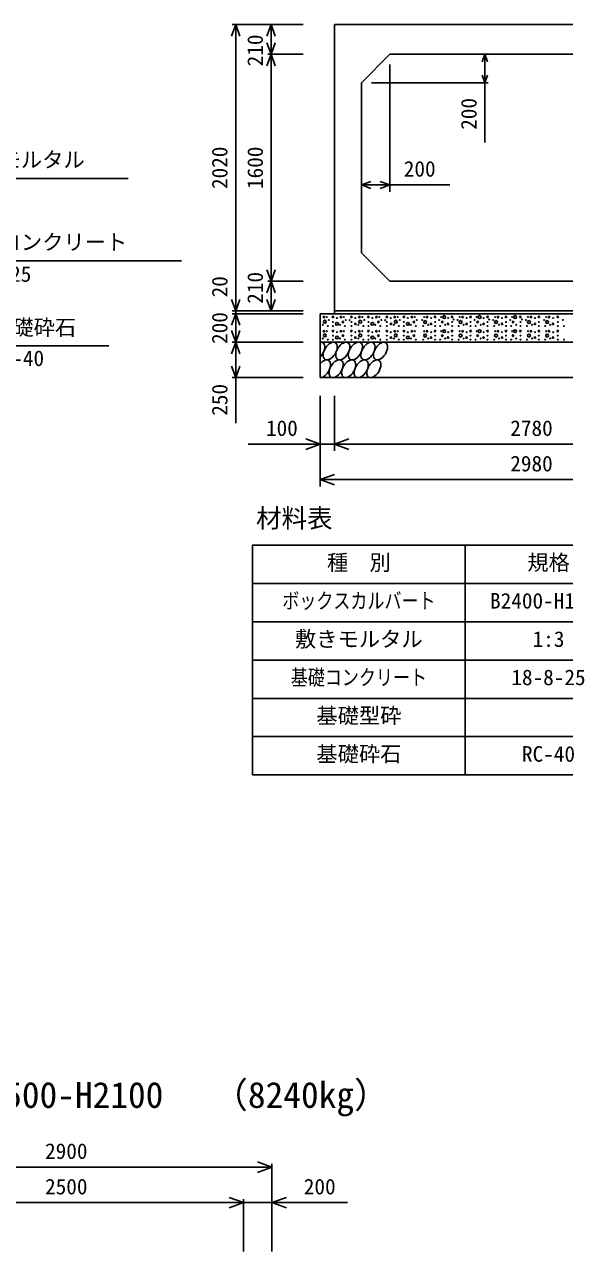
# Model space of a CAD drawing. Units: millimetres, scale not verified. Extents: x -100800 to 100800, y -35640 to 35640.
# Drawn here: x 60444 to 64251, y 9158 to 17810 of the extents above; entities that cross this region are included whole.
import ezdxf
from ezdxf.enums import TextEntityAlignment as Align

# ---------------------------------------------------------------- set-up
doc = ezdxf.new("R2010")
doc.units = ezdxf.units.MM
doc.header["$LTSCALE"] = 120
for name, color, linetype, lineweight in [('0-0_DIM', 7, 'Continuous', 25), ('0-2_HATCH', 6, 'Continuous', 25), ('0-3_HYO', 3, 'Continuous', 25), ('0-4_HYO2', 4, 'Continuous', 25), ('0-5_OUTLINE', 3, 'Continuous', 25), ('0-7_TXT', 7, 'Continuous', 25)]:
    doc.layers.add(name, color=color, linetype=linetype, lineweight=lineweight)
doc.styles.add('ＭＳ ゴシック', font='')
doc.styles.get('ＭＳ ゴシック').set_extended_font_data('MS Gothic')

msp = doc.modelspace()

# ---------------------------------------------------------------- linework, layer by layer
at = {"layer": '0-0_DIM'}
for p, q in [((61909, 17810.3), (62409.1, 17810.3)), ((61933, 17810.3), (61933, 15790.3)), ((62183, 17810.3), (62183, 17600.3)), ((62159, 17600.3), (62409.1, 17600.3)), ((62183, 16000.3), (62183, 17600.3)), ((63689.5, 17600.3), (63689.5, 17400.3)), ((63019.1, 17528.3), (63019.1, 16631.7)), ((62891.1, 17400.3), (63713.5, 17400.3)), ((63689.5, 16979.5), (63689.5, 17400.3)), ((59869, 16724.2), (61174.7, 16724.2)), ((62819.1, 16679.7), (63019.1, 16679.7)), ((63443.2, 16679.7), (63019.1, 16679.7)), ((59781.3, 16143.1), (61550.3, 16143.1)), ((62159, 16000.3), (62409.1, 16000.3)), ((62183, 16000.3), (62183, 15790.3)), ((61909, 15790.3), (62409.1, 15790.3)), ((61909, 15770.3), (62409.1, 15770.3)), ((61933, 15790.3), (61933, 15770.3)), ((61933, 15570.3), (61933, 15770.3)), ((59929.1, 15545.3), (61038, 15545.3)), ((61909, 15570.3), (62409.1, 15570.3)), ((61933, 15570.3), (61933, 15320.3)), ((61909, 15320.3), (62409.1, 15320.3)), ((61933, 14998.2), (61933, 15320.3)), ((62529.1, 14553.1), (62529.1, 15192.7)), ((62629.1, 14803.1), (62629.1, 15192.7)), ((62021.1, 14851.1), (62529.1, 14851.1)), ((62529.1, 14851.1), (62629.1, 14851.1)), ((62629.1, 14851.1), (65409.1, 14851.1)), ((62529.1, 14601.1), (65509.1, 14601.1)), ((59289.1, 9752.6), (62189.1, 9752.6)), ((62189.1, 9776.6), (62189.1, 9158)), ((61989.1, 9526.6), (61989.1, 9158)), ((62721.8, 9502.6), (62189.1, 9502.6))]:
    msp.add_line(p, q, dxfattribs=at)
for points in [[(61962.6, 17729.1), (61933, 17810.3), (61903.5, 17729.1)], [(62212.6, 17729.1), (62183, 17810.3), (62153.5, 17729.1)], [(62212.6, 17681.5), (62183, 17600.3), (62153.5, 17681.5)], [(62212.6, 17519.1), (62183, 17600.3), (62153.5, 17519.1)], [(63669.8, 17546.2), (63689.5, 17600.3), (63709.2, 17546.2)], [(63669.8, 17454.4), (63689.5, 17400.3), (63709.2, 17454.4)], [(62886.8, 16704.3), (62819.1, 16679.7), (62886.8, 16655)], [(62951.4, 16704.3), (63019.1, 16679.7), (62951.4, 16655)], [(62212.6, 16081.5), (62183, 16000.3), (62153.5, 16081.5)], [(62212.6, 15919.1), (62183, 16000.3), (62153.5, 15919.1)], [(61962.6, 15871.5), (61933, 15790.3), (61903.5, 15871.5)], [(62212.6, 15871.5), (62183, 15790.3), (62153.5, 15871.5)], [(61962.6, 15689.1), (61933, 15770.3), (61903.5, 15689.1)], [(61962.6, 15651.5), (61933, 15570.3), (61903.5, 15651.5)], [(61962.6, 15489.1), (61933, 15570.3), (61903.5, 15489.1)], [(61962.6, 15401.5), (61933, 15320.3), (61903.5, 15401.5)], [(62427.6, 14888), (62529.1, 14851.1), (62427.6, 14814.1)], [(62730.6, 14814.1), (62629.1, 14851.1), (62730.6, 14888)], [(62630.6, 14564.1), (62529.1, 14601.1), (62630.6, 14638)], [(62087.6, 9715.7), (62189.1, 9752.6), (62087.6, 9789.6)], [(61887.6, 9465.7), (61989.1, 9502.6), (61887.6, 9539.6)], [(62290.6, 9465.7), (62189.1, 9502.6), (62290.6, 9539.6)], [(59289.1, 9502.6), (59489.1, 9502.6), (61989.1, 9502.6), (62189.1, 9502.6)]]:
    msp.add_lwpolyline(points, dxfattribs=at)
at = {"layer": '0-2_HATCH'}
for centre, radius in [((62555.1, 15747.5), 5), ((62576.2, 15747.5), 2.5), ((62619.1, 15748.4), 5), ((62675.1, 15747.5), 5), ((62696.2, 15747.5), 2.5), ((62749.1, 15748.4), 5), ((62805.1, 15747.5), 5), ((62826.2, 15747.5), 2.5), ((62869.1, 15748.4), 5), ((62925.1, 15747.5), 5), ((62946.2, 15747.5), 2.5), ((62999.1, 15748.4), 5), ((63055.1, 15747.5), 5), ((63076.2, 15747.5), 2.5), ((63119.1, 15748.4), 5), ((63175.1, 15747.5), 5), ((63196.2, 15747.5), 2.5), ((63262, 15747.5), 2.5), ((63283.1, 15747.5), 5), ((63339.1, 15748.4), 5), ((63382, 15747.5), 2.5), ((63403.1, 15747.5), 10), ((63459.1, 15748.4), 5), ((63512, 15747.5), 2.5), ((63533.1, 15747.5), 5), ((63589.1, 15748.4), 5), ((63632, 15747.5), 2.5), ((63653.1, 15747.5), 10), ((63709.1, 15748.4), 5), ((63762, 15747.5), 2.5), ((63783.1, 15747.5), 5), ((63839.1, 15748.4), 5), ((63882, 15747.5), 2.5), ((63903.1, 15747.5), 10), ((63941, 15748.4), 5), ((63993.9, 15747.5), 2.5), ((64014.9, 15747.5), 5), ((64071, 15748.4), 5), ((64121.9, 15747.5), 2.5), ((64142.9, 15747.5), 5), ((64203.9, 15748.4), 5), ((62548.1, 15692.3), 2.5), ((62561.7, 15714.5), 10), ((62583.2, 15684.4), 2.5), ((62590.2, 15726.5), 2.5), ((62619.1, 15712.5), 2.5), ((62619.1, 15684.4), 2.5), ((62647.1, 15699.3), 10), ((62647.1, 15740.5), 2.5), ((62668.1, 15692.3), 2.5), ((62689.2, 15712.5), 5), ((62703.2, 15684.4), 2.5), ((62710.2, 15726.5), 2.5), ((62736.7, 15725.6), 2.5), ((62749.1, 15712.5), 2.5), ((62749.1, 15684.4), 2.5), ((62777.1, 15699.3), 5), ((62777.1, 15740.5), 2.5), ((62798.1, 15692.3), 2.5), ((62811.7, 15714.5), 10), ((62833.2, 15684.4), 2.5), ((62840.2, 15726.5), 2.5), ((62869.1, 15712.5), 2.5), ((62869.1, 15684.4), 2.5), ((62897.1, 15699.3), 10), ((62897.1, 15740.5), 2.5), ((62918.1, 15692.3), 2.5), ((62939.2, 15712.5), 5), ((62953.2, 15684.4), 2.5), ((62960.2, 15726.5), 2.5), ((62986.7, 15725.6), 2.5), ((62999.1, 15712.5), 2.5), ((62999.1, 15684.4), 2.5), ((63027.1, 15699.3), 5), ((63027.1, 15740.5), 2.5), ((63048.1, 15692.3), 2.5), ((63061.7, 15714.5), 10), ((63083.2, 15684.4), 2.5), ((63090.2, 15726.5), 2.5), ((63119.1, 15712.5), 2.5), ((63119.1, 15684.4), 2.5), ((63147.1, 15699.3), 10), ((63147.1, 15740.5), 2.5), ((63168.1, 15692.3), 2.5), ((63189.2, 15712.5), 5), ((63203.2, 15684.4), 2.5), ((63210.2, 15726.5), 2.5), ((63248, 15726.5), 2.5), ((63255, 15684.4), 2.5), ((63269, 15712.5), 10), ((63290.1, 15692.3), 2.5), ((63311.1, 15699.3), 5), ((63311.1, 15740.5), 2.5), ((63339.1, 15712.5), 2.5), ((63339.1, 15684.4), 2.5), ((63368, 15726.5), 2.5), ((63375, 15684.4), 2.5), ((63389, 15712.5), 5), ((63410.1, 15692.3), 2.5), ((63431.1, 15699.3), 5), ((63431.1, 15740.5), 2.5), ((63459.1, 15712.5), 2.5), ((63459.1, 15684.4), 2.5), ((63470.5, 15730.8), 2.5), ((63498, 15726.5), 2.5), ((63505, 15684.4), 2.5), ((63519, 15712.5), 10), ((63540.1, 15692.3), 2.5), ((63561.1, 15699.3), 5), ((63561.1, 15740.5), 2.5), ((63589.1, 15712.5), 2.5), ((63589.1, 15684.4), 2.5), ((63618, 15726.5), 2.5), ((63625, 15684.4), 2.5), ((63639, 15712.5), 5), ((63660.1, 15692.3), 2.5), ((63681.1, 15699.3), 5), ((63681.1, 15740.5), 2.5), ((63709.1, 15712.5), 2.5), ((63709.1, 15684.4), 2.5), ((63720.5, 15730.8), 2.5), ((63748, 15726.5), 2.5), ((63755, 15684.4), 2.5), ((63769, 15712.5), 10), ((63790.1, 15692.3), 2.5), ((63811.1, 15699.3), 5), ((63811.1, 15740.5), 2.5), ((63839.1, 15712.5), 2.5), ((63839.1, 15684.4), 2.5), ((63868, 15726.5), 2.5), ((63875, 15684.4), 2.5), ((63889, 15712.5), 5), ((63910.1, 15692.3), 2.5), ((63941, 15712.5), 2.5), ((63941, 15684.4), 2.5), ((63952.3, 15730.8), 2.5), ((63979.8, 15726.5), 2.5), ((63986.8, 15684.4), 2.5), ((64000.9, 15712.5), 10), ((64021.9, 15692.3), 2.5), ((64042.9, 15699.3), 5), ((64042.9, 15740.5), 2.5), ((64071, 15712.5), 2.5), ((64071, 15684.4), 2.5), ((64107.9, 15726.5), 2.5), ((64114.9, 15684.4), 2.5), ((64128.9, 15712.5), 10), ((64150, 15692.3), 2.5), ((64171, 15699.3), 5), ((64171, 15740.5), 2.5), ((64203.9, 15712.5), 2.5), ((64203.9, 15684.4), 2.5), ((64240.8, 15726.5), 2.5), ((64247.8, 15684.4), 2.5), ((62548.1, 15596.2), 2.5), ((62555.1, 15647.5), 5), ((62561.7, 15618.4), 10), ((62576.2, 15647.5), 2.5), ((62583.2, 15588.4), 2.5), ((62619.1, 15648.4), 5), ((62619.1, 15616.4), 2.5), ((62619.1, 15588.4), 2.5), ((62647.1, 15603.2), 10), ((62647.1, 15640.5), 2.5), ((62668.1, 15596.2), 2.5), ((62675.1, 15647.5), 5), ((62689.2, 15616.4), 5), ((62696.2, 15647.5), 2.5), ((62703.2, 15588.4), 2.5), ((62749.1, 15648.4), 5), ((62749.1, 15616.4), 2.5), ((62749.1, 15588.4), 2.5), ((62777.1, 15603.2), 5), ((62777.1, 15640.5), 2.5), ((62798.1, 15596.2), 2.5), ((62805.1, 15647.5), 5), ((62811.7, 15618.4), 10), ((62826.2, 15647.5), 2.5), ((62833.2, 15588.4), 2.5), ((62869.1, 15648.4), 5), ((62869.1, 15616.4), 2.5), ((62869.1, 15588.4), 2.5), ((62897.1, 15603.2), 10), ((62897.1, 15640.5), 2.5), ((62918.1, 15596.2), 2.5), ((62925.1, 15647.5), 5), ((62939.2, 15616.4), 5), ((62946.2, 15647.5), 2.5), ((62953.2, 15588.4), 2.5), ((62999.1, 15648.4), 5), ((62999.1, 15616.4), 2.5), ((62999.1, 15588.4), 2.5), ((63027.1, 15603.2), 5), ((63027.1, 15640.5), 2.5), ((63048.1, 15596.2), 2.5), ((63055.1, 15647.5), 5), ((63061.7, 15618.4), 10), ((63076.2, 15647.5), 2.5), ((63083.2, 15588.4), 2.5), ((63119.1, 15648.4), 5), ((63119.1, 15616.4), 2.5), ((63119.1, 15588.4), 2.5), ((63147.1, 15603.2), 10), ((63147.1, 15640.5), 2.5), ((63168.1, 15596.2), 2.5), ((63175.1, 15647.5), 5), ((63189.2, 15616.4), 5), ((63196.2, 15647.5), 2.5), ((63203.2, 15588.4), 2.5), ((63255, 15588.4), 2.5), ((63269, 15616.4), 10), ((63262, 15647.5), 2.5), ((63283.1, 15647.5), 5), ((63290.1, 15596.2), 2.5), ((63311.1, 15603.2), 5), ((63311.1, 15640.5), 2.5), ((63339.1, 15648.4), 5), ((63339.1, 15616.4), 2.5), ((63339.1, 15588.4), 2.5), ((63375, 15588.4), 2.5), ((63382, 15647.5), 2.5), ((63389, 15616.4), 5), ((63403.1, 15647.5), 10), ((63410.1, 15596.2), 2.5), ((63431.1, 15603.2), 5), ((63431.1, 15640.5), 2.5), ((63459.1, 15648.4), 5), ((63459.1, 15616.4), 2.5), ((63459.1, 15588.4), 2.5), ((63505, 15588.4), 2.5), ((63519, 15616.4), 10), ((63512, 15647.5), 2.5), ((63533.1, 15647.5), 5), ((63540.1, 15596.2), 2.5), ((63561.1, 15603.2), 5), ((63561.1, 15640.5), 2.5), ((63589.1, 15648.4), 5), ((63589.1, 15616.4), 2.5), ((63589.1, 15588.4), 2.5), ((63625, 15588.4), 2.5), ((63632, 15647.5), 2.5), ((63639, 15616.4), 5), ((63653.1, 15647.5), 10), ((63660.1, 15596.2), 2.5), ((63681.1, 15603.2), 5), ((63681.1, 15640.5), 2.5), ((63709.1, 15648.4), 5), ((63709.1, 15616.4), 2.5), ((63709.1, 15588.4), 2.5), ((63755, 15588.4), 2.5), ((63769, 15616.4), 10), ((63762, 15647.5), 2.5), ((63783.1, 15647.5), 5), ((63790.1, 15596.2), 2.5), ((63811.1, 15603.2), 5), ((63811.1, 15640.5), 2.5), ((63839.1, 15648.4), 5), ((63839.1, 15616.4), 2.5), ((63839.1, 15588.4), 2.5), ((63875, 15588.4), 2.5), ((63882, 15647.5), 2.5), ((63889, 15616.4), 5), ((63903.1, 15647.5), 10), ((63910.1, 15596.2), 2.5), ((63941, 15648.4), 5), ((63941, 15616.4), 2.5), ((63941, 15588.4), 2.5), ((63986.8, 15588.4), 2.5), ((64000.9, 15616.4), 10), ((63993.9, 15647.5), 2.5), ((64014.9, 15647.5), 5), ((64021.9, 15596.2), 2.5), ((64042.9, 15603.2), 5), ((64042.9, 15640.5), 2.5), ((64071, 15648.4), 5), ((64071, 15616.4), 2.5), ((64071, 15588.4), 2.5), ((64114.9, 15588.4), 2.5), ((64128.9, 15616.4), 10), ((64121.9, 15647.5), 2.5), ((64142.9, 15647.5), 5), ((64150, 15596.2), 2.5), ((64171, 15603.2), 5), ((64171, 15640.5), 2.5), ((64203.9, 15648.4), 5), ((64203.9, 15616.4), 2.5), ((64203.9, 15588.4), 2.5), ((64247.8, 15588.4), 2.5)]:
    msp.add_circle(centre, radius, dxfattribs=at)
for centre in [(62599.5, 15507.8), (62688.2, 15507.8), (62776.9, 15507.8), (62865.6, 15507.8), (62954.3, 15507.8), (62641, 15382.8), (62729.7, 15382.8), (62818.4, 15382.8), (62907.1, 15382.8)]:
    msp.add_ellipse(centre, major_axis=(36.4, 58.9), ratio=0.5792, dxfattribs=at)
for centre, start_param, end_param in [((62510.8, 15507.8), 4.335544, 6.724593), ((62552.3, 15382.8), 3.496422, 7.58605)]:
    msp.add_ellipse(centre, major_axis=(36.4, 58.9), ratio=0.5792, start_param=start_param, end_param=end_param, dxfattribs=at)
at = {"layer": '0-3_HYO'}
for p, q in [((63551.6, 14138.6), (63551.6, 12518.6)), ((62051.6, 13868.6), (65986.6, 13868.6))]:
    msp.add_line(p, q, dxfattribs=at)
msp.add_lwpolyline([(62051.6, 12518.6), (65986.6, 12518.6), (65986.6, 14138.6), (62051.6, 14138.6)], close=True, dxfattribs=at)
at = {"layer": '0-4_HYO2'}
for p, q in [((62051.6, 13598.6), (65986.6, 13598.6)), ((62051.6, 13328.6), (65986.6, 13328.6)), ((62051.6, 13058.6), (65986.6, 13058.6)), ((62051.6, 12788.6), (65986.6, 12788.6))]:
    msp.add_line(p, q, dxfattribs=at)
at = {"layer": '0-5_OUTLINE'}
for p, q in [((62629.1, 15770.3), (62629.1, 17810.3)), ((63019.1, 17600.3), (62819.1, 17400.3)), ((63019.1, 17600.3), (65019.1, 17600.3)), ((62819.1, 16200.3), (62819.1, 17400.3)), ((63019.1, 16000.3), (62819.1, 16200.3)), ((65019.1, 16000.3), (63019.1, 16000.3)), ((62529.1, 15770.3), (62529.1, 15320.3)), ((62529.1, 15770.3), (65509.1, 15770.3)), ((65409.1, 15790.3), (62629.1, 15790.3)), ((62529.1, 15570.3), (65509.1, 15570.3)), ((62529.1, 15320.3), (65509.1, 15320.3))]:
    msp.add_line(p, q, dxfattribs=at)
msp.add_lwpolyline([(62629.1, 17810.3), (65409.1, 17810.3), (65409.1, 15770.3)], dxfattribs=at)

# ---------------------------------------------------------------- texts
at = {"layer": '0-0_DIM', "style": 'ＭＳ ゴシック'}
for s, p in [('210', (62158, 17515.6)), ('200', (63664.5, 17068)), ('2020', (61908, 16650.3)), ('1600', (62158, 16650.3)), ('20', (61908, 15886.2)), ('210', (62158, 15841.1)), ('200', (61908, 15557.8)), ('250', (61908, 15051.5))]:
    msp.add_text(s, height=110, rotation=90, dxfattribs=at).set_placement(p, align=Align.BOTTOM_LEFT)
for s, p in [('敷きモルタル', (59968.6, 16769.2)), ('200', (63118.3, 16704.7)), ('基礎コンクリート', (59968.6, 16188)), ('18-8-25', (59968.6, 15962.9)), ('基礎砕石', (60208.3, 15586.5)), ('RC-40', (60208.3, 15368.9)), ('100', (62146.7, 14876.1)), ('2780', (63869.1, 14876.1)), ('2980', (63869.1, 14626.1)), ('2900', (60589.1, 9777.6)), ('2500', (60589.1, 9527.6)), ('200', (62413.4, 9527.6))]:
    msp.add_text(s, height=110, dxfattribs=at).set_placement(p, align=Align.BOTTOM_LEFT)
at = {"layer": '0-7_TXT', "style": 'ＭＳ ゴシック'}
for s, height, p in [('材料表', 132, (62076.6, 14223.6)), ('種\u3000別', 110, (62576.6, 13928.6)), ('規格', 110, (63989.1, 13928.6)), ('B2400-H1600', 110, (63726.6, 13658.6)), ('敷きモルタル', 110, (62351.6, 13388.6)), ('1:3', 110, (64026.6, 13388.6)), ('18-8-25', 110, (63876.6, 13118.6)), ('基礎型砕', 110, (62501.6, 12848.6)), ('基礎砕石', 110, (62501.6, 12578.6)), ('RC-40', 110, (63951.6, 12578.6)), ('（8240kg）', 183.3, (61769.3, 10115.3)), ('B2500-H2100', 183.3, (60051.6, 10115.3))]:
    msp.add_text(s, height=height, dxfattribs=at).set_placement(p, align=Align.BOTTOM_LEFT)
at = {"layer": '0-7_TXT', "style": 'ＭＳ ゴシック', "width": 0.8}
for s, p in [('ボックスカルバート', (62261.6, 13658.6)), ('基礎コンクリート', (62321.6, 13118.6))]:
    msp.add_text(s, height=110, dxfattribs=at).set_placement(p, align=Align.BOTTOM_LEFT)

doc.saveas('drawing.dxf')
